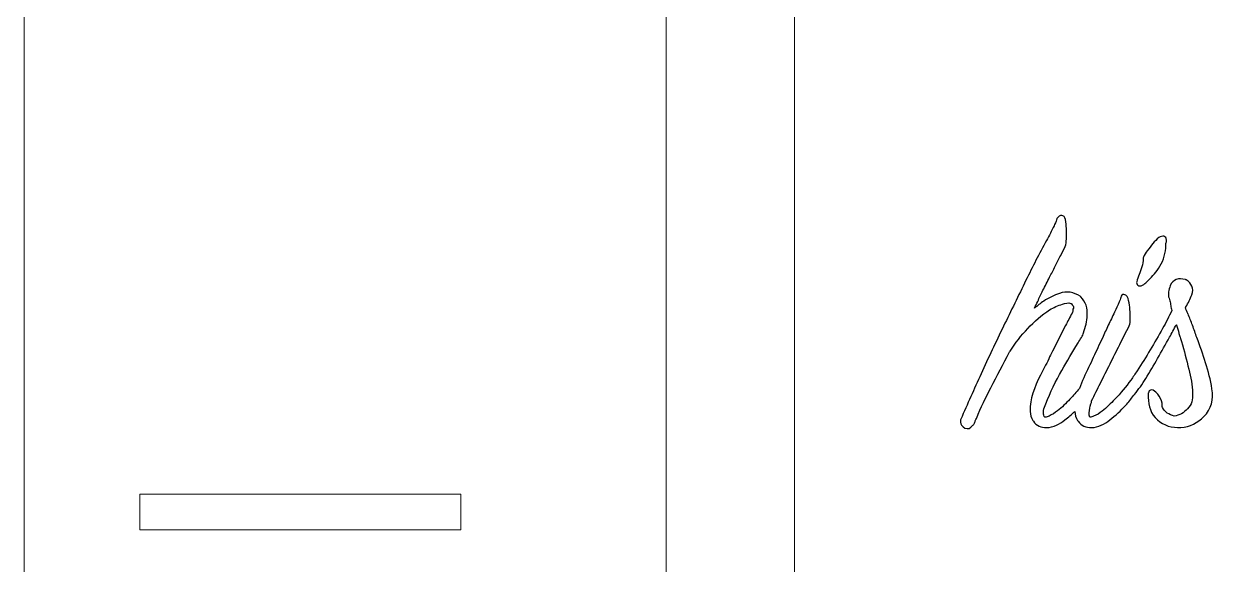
# Model space of a CAD drawing. Header units: millimetres. Extents: x -989 to 989, y -553 to 553.
# Drawn here: x -954.31 to -916.9, y 315.27 to 332.11 of the extents above; entities that cross this region are included whole.
import ezdxf

# ---------------------------------------------------------------- set-up
doc = ezdxf.new("R2010")
doc.units = ezdxf.units.MM
doc.header["$MEASUREMENT"] = 0
doc.layers.add('Camada 1', color=7, linetype='Continuous')

msp = doc.modelspace()

# ---------------------------------------------------------------- linework, layer by layer
at = {"layer": 'Camada 1', "lineweight": 9}
for points, knots in [([(-933.3115, 358.7797), (-922.9782, 358.7797), (-919.6815, 358.7797), (-909.3482, 358.7797), (-909.3482, 358.7797), (-909.3482, 358.7797), (-909.3482, 355.7797), (-909.3482, 355.7797), (-909.3482, 355.7797), (-897.1055, 355.7797), (-882.5385, 355.7797), (-870.2958, 355.7797), (-870.2958, 355.7797), (-870.2958, 355.7797), (-870.2958, 358.7797), (-870.2958, 358.7797), (-870.2958, 358.7797), (-859.9625, 358.7797), (-856.6448, 358.7797), (-846.3115, 358.7797), (-846.3115, 358.7797), (-846.3115, 350.4464), (-846.3115, 343.113), (-846.3115, 334.7797), (-846.3115, 334.7797), (-846.3115, 334.7797), (-849.3115, 334.7797), (-849.3115, 334.7797), (-849.3115, 334.7797), (-849.3115, 322.537), (-849.3115, 308.0224), (-849.3115, 295.7797), (-849.3115, 295.7797), (-849.3115, 295.7797), (-846.3115, 295.7797), (-846.3115, 295.7797), (-846.3115, 295.7797), (-846.3115, 287.4464), (-846.3115, 280.113), (-846.3115, 271.7797), (-846.3115, 271.7797), (-854.6448, 271.7797), (-861.9782, 271.7797), (-870.3115, 271.7797), (-870.3115, 271.7797), (-870.3115, 271.7797), (-870.3115, 274.7797), (-870.3115, 274.7797), (-870.3115, 274.7797), (-882.5542, 274.7797), (-897.0688, 274.7797), (-909.3115, 274.7797), (-909.3115, 274.7797), (-909.3115, 274.7797), (-909.3115, 271.7797), (-909.3115, 271.7797), (-909.3115, 271.7797), (-917.6448, 271.7797), (-924.9782, 271.7797), (-933.3115, 271.7797), (-933.3115, 271.7797), (-933.3115, 280.113), (-933.3115, 287.4464), (-933.3115, 295.7797), (-933.3115, 295.7797), (-933.3115, 295.7797), (-930.3115, 295.7797), (-930.3115, 295.7797), (-930.3115, 295.7797), (-930.3115, 308.0224), (-930.3115, 322.537), (-930.3115, 334.7797), (-930.3115, 334.7797), (-930.3115, 334.7797), (-933.3115, 334.7797), (-933.3115, 334.7797), (-933.3115, 334.7797), (-933.3115, 343.113), (-933.3115, 350.4464), (-933.3115, 358.7797)], [0, 0, 0, 0, 0.047619, 0.047619, 0.047619, 0.047619, 0.0952381, 0.0952381, 0.0952381, 0.0952381, 0.1428571, 0.1428571, 0.1428571, 0.1428571, 0.1904762, 0.1904762, 0.1904762, 0.1904762, 0.2380952, 0.2380952, 0.2380952, 0.2380952, 0.2857143, 0.2857143, 0.2857143, 0.2857143, 0.3333333, 0.3333333, 0.3333333, 0.3333333, 0.3809524, 0.3809524, 0.3809524, 0.3809524, 0.4285714, 0.4285714, 0.4285714, 0.4285714, 0.4761905, 0.4761905, 0.4761905, 0.4761905, 0.5238095, 0.5238095, 0.5238095, 0.5238095, 0.5714286, 0.5714286, 0.5714286, 0.5714286, 0.6190476, 0.6190476, 0.6190476, 0.6190476, 0.6666667, 0.6666667, 0.6666667, 0.6666667, 0.7142857, 0.7142857, 0.7142857, 0.7142857, 0.7619048, 0.7619048, 0.7619048, 0.7619048, 0.8095238, 0.8095238, 0.8095238, 0.8095238, 0.8571429, 0.8571429, 0.8571429, 0.8571429, 0.9047619, 0.9047619, 0.9047619, 0.9047619, 1, 1, 1, 1]), ([(-954.3115, 271.7565), (-954.3115, 301.848), (-954.3115, 325.665), (-954.3115, 355.7565), (-954.3115, 355.7565), (-954.3115, 355.7565), (-949.3115, 355.7565), (-949.3115, 355.7565), (-949.3115, 355.7565), (-949.3115, 355.7565), (-949.3115, 358.7565), (-949.3115, 358.7565), (-949.3115, 358.7565), (-949.3115, 358.7565), (-942.3115, 358.7565), (-942.3115, 358.7565), (-942.3115, 358.7565), (-942.3115, 358.7565), (-942.3115, 355.7565), (-942.3115, 355.7565), (-942.3115, 355.7565), (-942.3115, 355.7565), (-937.3115, 355.7565), (-937.3115, 355.7565), (-937.3115, 355.7565), (-937.3115, 355.7565), (-937.3115, 346.2565), (-937.3115, 346.2565), (-937.3115, 346.2565), (-937.3115, 346.2565), (-937.3115, 346.2565), (-937.3115, 346.2565), (-937.3115, 346.2565), (-937.3115, 346.2565), (-937.3115, 334.7797), (-937.3115, 334.7797), (-937.3115, 334.7797), (-937.3115, 334.7797), (-934.3115, 334.7797), (-934.3115, 334.7797), (-934.3115, 334.7797), (-934.3115, 322.537), (-934.3115, 307.9996), (-934.3115, 295.7569), (-934.3115, 295.7569), (-934.3115, 295.7569), (-937.3115, 295.7569), (-937.3115, 295.7569), (-937.3115, 295.7569), (-937.3115, 295.7569), (-937.3115, 284.2565), (-937.3115, 284.2565), (-937.3115, 284.2565), (-937.3115, 284.2565), (-937.3115, 284.2565), (-937.3115, 284.2565), (-937.3115, 284.2565), (-937.3115, 284.2565), (-937.3115, 271.7565), (-937.3115, 271.7565), (-937.3115, 271.7565), (-937.3115, 271.7565), (-942.3115, 271.7565), (-942.3115, 271.7565), (-942.3115, 271.7565), (-942.3115, 271.7565), (-942.3115, 274.7565), (-942.3115, 274.7565), (-942.3115, 274.7565), (-942.3115, 274.7565), (-949.3115, 274.7565), (-949.3115, 274.7565), (-949.3115, 274.7565), (-949.3115, 274.7565), (-949.3115, 271.7565), (-949.3115, 271.7565), (-949.3115, 271.7565), (-949.3115, 271.7565), (-954.3115, 271.7565), (-954.3115, 271.7565)], [0, 0, 0, 0, 0.047619, 0.047619, 0.047619, 0.047619, 0.0952381, 0.0952381, 0.0952381, 0.0952381, 0.1428571, 0.1428571, 0.1428571, 0.1428571, 0.1904762, 0.1904762, 0.1904762, 0.1904762, 0.2380952, 0.2380952, 0.2380952, 0.2380952, 0.2857143, 0.2857143, 0.2857143, 0.2857143, 0.3333333, 0.3333333, 0.3333333, 0.3333333, 0.3809524, 0.3809524, 0.3809524, 0.3809524, 0.4285714, 0.4285714, 0.4285714, 0.4285714, 0.4761905, 0.4761905, 0.4761905, 0.4761905, 0.5238095, 0.5238095, 0.5238095, 0.5238095, 0.5714286, 0.5714286, 0.5714286, 0.5714286, 0.6190476, 0.6190476, 0.6190476, 0.6190476, 0.6666667, 0.6666667, 0.6666667, 0.6666667, 0.7142857, 0.7142857, 0.7142857, 0.7142857, 0.7619048, 0.7619048, 0.7619048, 0.7619048, 0.8095238, 0.8095238, 0.8095238, 0.8095238, 0.8571429, 0.8571429, 0.8571429, 0.8571429, 0.9047619, 0.9047619, 0.9047619, 0.9047619, 1, 1, 1, 1]), ([(-950.6998, 316.3697), (-950.6998, 316.3697), (-950.6998, 317.4829), (-950.6998, 317.4829), (-950.6998, 317.4829), (-950.6998, 317.4829), (-940.6998, 317.4829), (-940.6998, 317.4829), (-940.6998, 317.4829), (-940.6998, 317.4829), (-940.6998, 316.3697), (-940.6998, 316.3697), (-940.6998, 316.3697), (-940.6998, 316.3697), (-950.6998, 316.3697), (-950.6998, 316.3697)], [0, 0, 0, 0, 0.2, 0.2, 0.2, 0.2, 0.4, 0.4, 0.4, 0.4, 0.6, 0.6, 0.6, 0.6, 1, 1, 1, 1])]:
    msp.add_open_spline(points, degree=3, knots=knots, dxfattribs=at)
at = {"layer": 'Camada 1', "color": 114}
for points, knots in [([(-921.6401, 323.1624), (-921.6425, 323.1709), (-921.6438, 323.18), (-921.6438, 323.1893), (-921.6438, 323.1893), (-921.6438, 323.2201), (-921.6338, 323.2482), (-921.617, 323.2726), (-921.617, 323.2726), (-921.6097, 323.327), (-921.645, 323.3691), (-921.6866, 323.4048), (-921.6866, 323.4048), (-921.691, 323.4086), (-921.695, 323.4126), (-921.6986, 323.4169), (-921.6986, 323.4169), (-921.7841, 323.4474), (-921.8831, 323.4263), (-921.9664, 323.3963), (-921.9664, 323.3963), (-922.1022, 323.3474), (-922.2384, 323.2908), (-922.3649, 323.221), (-922.3649, 323.221), (-922.6104, 323.0487), (-922.8389, 322.8536), (-923.0445, 322.6352), (-923.0445, 322.6352), (-923.2495, 322.4173), (-923.4338, 322.1812), (-923.5969, 321.9304), (-923.5969, 321.9304), (-923.603, 321.9209), (-923.6105, 321.9127), (-923.6189, 321.906), (-923.6189, 321.906), (-923.8108, 321.5351), (-924.0025, 321.1641), (-924.194, 320.7929), (-924.194, 320.7929), (-924.3509, 320.4889), (-924.5124, 320.1696), (-924.6365, 319.8506), (-924.6365, 319.8506), (-924.6393, 319.8435), (-924.6423, 319.8377), (-924.6465, 319.8314), (-924.6465, 319.8314), (-924.6578, 319.8145), (-924.6762, 319.7856), (-924.6812, 319.7656), (-924.6812, 319.7656), (-924.6897, 319.7315), (-924.7023, 319.6986), (-924.718, 319.6672), (-924.718, 319.6672), (-924.7231, 319.6572), (-924.7288, 319.6493), (-924.7367, 319.6414), (-924.7367, 319.6414), (-924.7626, 319.6155), (-924.7885, 319.5896), (-924.8144, 319.5637), (-924.8144, 319.5637), (-924.8888, 319.4893), (-924.9866, 319.5175), (-925.0616, 319.5738), (-925.0616, 319.5738), (-925.0656, 319.5768), (-925.0688, 319.5796), (-925.0723, 319.5831), (-925.0723, 319.5831), (-925.1225, 319.6333), (-925.1405, 319.7011), (-925.1405, 319.7704), (-925.1405, 319.7704), (-925.1405, 319.785), (-925.1379, 319.7974), (-925.132, 319.8108), (-925.132, 319.8108), (-924.9241, 320.2818), (-924.7132, 320.7514), (-924.5001, 321.2201), (-924.5001, 321.2201), (-924.2732, 321.7193), (-924.0398, 322.2155), (-923.7997, 322.7086), (-923.7997, 322.7086), (-923.5676, 323.1852), (-923.3346, 323.6614), (-923.1002, 324.1368), (-923.1002, 324.1368), (-922.8955, 324.552), (-922.6859, 324.9653), (-922.4659, 325.3757), (-922.4659, 325.3757), (-922.381, 325.5243), (-922.2978, 325.6773), (-922.2275, 325.8334), (-922.2275, 325.8334), (-922.2047, 325.8842), (-922.1635, 325.9664), (-922.148, 326.0203), (-922.148, 326.0203), (-922.1462, 326.0334), (-922.1419, 326.0454), (-922.1347, 326.0574), (-922.1347, 326.0574), (-922.0524, 326.1949), (-921.9059, 326.1892), (-921.8731, 326.0256), (-921.8731, 326.0256), (-921.8552, 325.9361), (-921.8476, 325.8407), (-921.8423, 325.7496), (-921.8423, 325.7496), (-921.8358, 325.6389), (-921.8354, 325.5278), (-921.8423, 325.4171), (-921.8423, 325.4171), (-921.8463, 325.3528), (-921.8529, 325.242), (-921.8818, 325.1842), (-921.8818, 325.1842), (-921.8818, 325.1842), (-922.0198, 324.9084), (-922.0198, 324.9084), (-922.0198, 324.9084), (-922.0805, 324.799), (-922.1382, 324.6878), (-922.1915, 324.5745), (-922.1915, 324.5745), (-922.2467, 324.4572), (-922.3059, 324.3429), (-922.3679, 324.2314), (-922.3679, 324.2314), (-922.4358, 324.0955), (-922.5034, 323.9605), (-922.5714, 323.8245), (-922.5714, 323.8245), (-922.6283, 323.7105), (-922.6828, 323.5953), (-922.7345, 323.4789), (-922.7345, 323.4789), (-922.7665, 323.407), (-922.801, 323.3363), (-922.8375, 323.2666), (-922.8375, 323.2666), (-922.7445, 323.3431), (-922.6484, 323.4167), (-922.5494, 323.4874), (-922.5494, 323.4874), (-922.3939, 323.5862), (-922.2271, 323.666), (-922.0545, 323.7299), (-922.0545, 323.7299), (-921.8332, 323.8118), (-921.6131, 323.7631), (-921.4147, 323.6442), (-921.4147, 323.6442), (-921.4059, 323.6389), (-921.399, 323.6333), (-921.3921, 323.6257), (-921.3921, 323.6257), (-921.2436, 323.4622), (-921.1768, 323.2669), (-921.1915, 323.0466), (-921.1915, 323.0466), (-921.2039, 322.8613), (-921.2399, 322.6774), (-921.3096, 322.5049), (-921.3096, 322.5049), (-921.3168, 322.4535), (-921.3452, 322.4015), (-921.3716, 322.3593), (-921.3716, 322.3593), (-921.4075, 322.3019), (-921.4427, 322.244), (-921.4785, 322.1844), (-921.4785, 322.1844), (-921.6529, 321.9054), (-921.8182, 321.6188), (-921.9815, 321.3331), (-921.9815, 321.3331), (-922.1714, 321.0007), (-922.3426, 320.6553), (-922.484, 320.289), (-922.484, 320.289), (-922.5153, 320.2262), (-922.5369, 320.1453), (-922.5533, 320.0798), (-922.5533, 320.0798), (-922.5632, 320.0304), (-922.5601, 319.9832), (-922.5456, 319.935), (-922.5456, 319.935), (-922.5382, 319.9102), (-922.5273, 319.8881), (-922.5086, 319.8722), (-922.5086, 319.8722), (-922.4649, 319.8778), (-922.416, 319.8957), (-922.3788, 319.9112), (-922.3788, 319.9112), (-922.289, 319.9486), (-922.1963, 320.0144), (-922.1193, 320.0733), (-922.1193, 320.0733), (-921.9821, 320.1781), (-921.852, 320.3077), (-921.7325, 320.4321), (-921.7325, 320.4321), (-921.6288, 320.5402), (-921.5304, 320.6546), (-921.4355, 320.7705), (-921.4355, 320.7705), (-921.3523, 320.9935), (-921.2523, 321.2128), (-921.1481, 321.4265), (-921.1481, 321.4265), (-921.0984, 321.5285), (-921.051, 321.6327), (-921.0032, 321.7356), (-921.0032, 321.7356), (-920.9098, 321.9368), (-920.8157, 322.1376), (-920.7222, 322.3363), (-920.7222, 322.3363), (-920.6624, 322.4708), (-920.6, 322.6042), (-920.5365, 322.737), (-920.5365, 322.737), (-920.4716, 322.8728), (-920.4068, 323.0087), (-920.3424, 323.1447), (-920.3424, 323.1447), (-920.2927, 323.2496), (-920.2439, 323.3551), (-920.1982, 323.4618), (-920.1982, 323.4618), (-920.1851, 323.4924), (-920.1517, 323.5664), (-920.148, 323.5988), (-920.148, 323.5988), (-920.148, 323.6538), (-920.1032, 323.6972), (-920.0481, 323.6972), (-920.0481, 323.6972), (-919.9485, 323.6972), (-919.9214, 323.5806), (-919.9025, 323.5049), (-919.9025, 323.5049), (-919.8796, 323.4135), (-919.8671, 323.319), (-919.8608, 323.225), (-919.8608, 323.225), (-919.8545, 323.1291), (-919.8509, 323.0329), (-919.8509, 322.9368), (-919.8509, 322.9368), (-919.8509, 322.873), (-919.8521, 322.7748), (-919.8822, 322.7148), (-919.8822, 322.7148), (-919.9847, 322.5227), (-920.0847, 322.3292), (-920.1821, 322.1345), (-920.1821, 322.1345), (-920.2824, 321.9338), (-920.3828, 321.733), (-920.4832, 321.5323), (-920.4832, 321.5323), (-920.5835, 321.3315), (-920.6839, 321.1308), (-920.7843, 320.9301), (-920.7843, 320.9301), (-920.8749, 320.7488), (-920.9655, 320.5675), (-921.0561, 320.3862), (-921.0561, 320.3862), (-921.0584, 320.3513), (-921.066, 320.3164), (-921.0847, 320.2871), (-921.0847, 320.2871), (-921.1115, 320.2006), (-921.1246, 320.1019), (-921.1335, 320.0129), (-921.1335, 320.0129), (-921.1375, 319.9725), (-921.141, 319.9062), (-921.1088, 319.8728), (-921.1088, 319.8728), (-921.0704, 319.8786), (-921.0229, 319.894), (-920.9927, 319.9041), (-920.9927, 319.9041), (-920.9045, 319.9335), (-920.8038, 320.0064), (-920.7311, 320.0629), (-920.7311, 320.0629), (-920.5901, 320.1726), (-920.4574, 320.3034), (-920.3338, 320.4321), (-920.3338, 320.4321), (-920.1545, 320.6188), (-919.989, 320.8244), (-919.8329, 321.0275), (-919.8329, 321.0275), (-919.766, 321.1249), (-919.7011, 321.2222), (-919.6363, 321.321), (-919.6363, 321.321), (-919.4966, 321.5339), (-919.3616, 321.75), (-919.2305, 321.9684), (-919.2305, 321.9684), (-919.0982, 322.1889), (-918.9691, 322.4114), (-918.8436, 322.6359), (-918.8436, 322.6359), (-918.7416, 322.8184), (-918.6445, 323.0057), (-918.5606, 323.1976), (-918.5606, 323.1976), (-918.5694, 323.2205), (-918.5732, 323.2452), (-918.5743, 323.2698), (-918.5743, 323.2698), (-918.589, 323.3187), (-918.5975, 323.3706), (-918.6031, 323.4211), (-918.6031, 323.4211), (-918.6091, 323.4754), (-918.6249, 323.529), (-918.6451, 323.5796), (-918.6451, 323.5796), (-918.6916, 323.6956), (-918.6482, 323.8498), (-918.6075, 323.9617), (-918.6075, 323.9617), (-918.5294, 324.1763), (-918.3406, 324.218), (-918.1363, 324.1597), (-918.1363, 324.1597), (-918.1266, 324.1569), (-918.1186, 324.1533), (-918.1101, 324.1479), (-918.1101, 324.1479), (-917.9417, 324.0407), (-917.8605, 323.8817), (-917.9343, 323.6879), (-917.9343, 323.6879), (-917.984, 323.5575), (-918.0438, 323.4296), (-918.1178, 323.3111), (-918.1178, 323.3111), (-918.122, 323.3044), (-918.1263, 323.299), (-918.1319, 323.2934), (-918.1319, 323.2934), (-918.1331, 323.2922), (-918.1345, 323.2907), (-918.136, 323.2892), (-918.136, 323.2892), (-918.1201, 323.224), (-918.0903, 323.1602), (-918.0576, 323.1029), (-918.0576, 323.1029), (-918.0552, 323.0987), (-918.0534, 323.095), (-918.0516, 323.0905), (-918.0516, 323.0905), (-918.0281, 323.0318), (-918.005, 322.9729), (-917.9828, 322.9137), (-917.9828, 322.9137), (-917.9611, 322.8558), (-917.9385, 322.7982), (-917.9156, 322.7408), (-917.9156, 322.7408), (-917.889, 322.6743), (-917.8652, 322.6067), (-917.8446, 322.5381), (-917.8446, 322.5381), (-917.8257, 322.475), (-917.8033, 322.4129), (-917.7793, 322.3515), (-917.7793, 322.3515), (-917.6785, 322.0941), (-917.5889, 321.8318), (-917.5051, 321.5684), (-917.5051, 321.5684), (-917.4208, 321.3036), (-917.3511, 321.032), (-917.3074, 320.7573), (-917.3074, 320.7573), (-917.2555, 320.4307), (-917.3178, 320.1271), (-917.5601, 319.8927), (-917.5601, 319.8927), (-917.7584, 319.7008), (-917.9957, 319.5683), (-918.2752, 319.5539), (-918.2752, 319.5539), (-918.5485, 319.5399), (-918.8049, 319.606), (-919.0086, 319.794), (-919.0086, 319.794), (-919.2086, 319.9786), (-919.2934, 320.2194), (-919.2934, 320.4891), (-919.2934, 320.4891), (-919.2934, 320.4891), (-919.2934, 320.6057), (-919.2934, 320.6057), (-919.2934, 320.6057), (-919.2934, 320.617), (-919.2918, 320.6267), (-919.2882, 320.6375), (-919.2882, 320.6375), (-919.2265, 320.8218), (-919.0587, 320.6747), (-918.9954, 320.5862), (-918.9954, 320.5862), (-918.9388, 320.507), (-918.8815, 320.4111), (-918.8622, 320.3146), (-918.8622, 320.3146), (-918.8608, 320.3078), (-918.8602, 320.3019), (-918.8602, 320.2949), (-918.8602, 320.2949), (-918.8602, 320.2708), (-918.8597, 320.2053), (-918.8485, 320.1778), (-918.8485, 320.1778), (-918.7868, 320.0297), (-918.6306, 319.9534), (-918.4842, 319.9104), (-918.4842, 319.9104), (-918.3198, 319.9271), (-918.1846, 320.0123), (-918.0709, 320.1309), (-918.0709, 320.1309), (-917.9412, 320.2662), (-917.8916, 320.4279), (-917.9134, 320.6134), (-917.9134, 320.6134), (-917.9139, 320.6175), (-917.9141, 320.621), (-917.9141, 320.6251), (-917.9141, 320.6251), (-917.9141, 320.8658), (-917.9708, 321.1357), (-918.0278, 321.3686), (-918.0278, 321.3686), (-918.0984, 321.6568), (-918.1744, 321.944), (-918.2608, 322.2327), (-918.2608, 322.2327), (-918.2716, 322.2759), (-918.2834, 322.319), (-918.2975, 322.3612), (-918.2975, 322.3612), (-918.3104, 322.4), (-918.3234, 322.4389), (-918.3385, 322.4851), (-918.3385, 322.4851), (-918.3597, 322.5698), (-918.3834, 322.6554), (-918.4132, 322.7374), (-918.4132, 322.7374), (-918.415, 322.7426), (-918.4169, 322.7477), (-918.4187, 322.7528), (-918.4187, 322.7528), (-918.4874, 322.6221), (-918.5581, 322.4924), (-918.6301, 322.3635), (-918.6301, 322.3635), (-918.7532, 322.1434), (-918.8762, 321.9232), (-918.9992, 321.703), (-918.9992, 321.703), (-919.1176, 321.4911), (-919.2412, 321.2819), (-919.3711, 321.0767), (-919.3711, 321.0767), (-919.4783, 320.9074), (-919.5922, 320.7386), (-919.7175, 320.582), (-919.7175, 320.582), (-919.7258, 320.5716), (-919.7354, 320.5633), (-919.7462, 320.5572), (-919.7462, 320.5572), (-919.7462, 320.5572), (-919.7528, 320.5479), (-919.7528, 320.5479), (-919.7528, 320.5479), (-919.8267, 320.4438), (-919.9082, 320.3444), (-919.9938, 320.2467), (-919.9938, 320.2467), (-920.1462, 320.0804), (-920.3139, 319.9282), (-920.4913, 319.7889), (-920.4913, 319.7889), (-920.6523, 319.6624), (-920.8481, 319.5538), (-921.0582, 319.5538), (-921.0582, 319.5538), (-921.2289, 319.5538), (-921.3851, 319.6068), (-921.4712, 319.751), (-921.4712, 319.751), (-921.4787, 319.7572), (-921.4854, 319.7646), (-921.4911, 319.7731), (-921.4911, 319.7731), (-921.547, 319.857), (-921.5724, 319.9556), (-921.5794, 320.0566), (-921.5794, 320.0566), (-921.6786, 319.9625), (-921.7825, 319.8733), (-921.89, 319.7889), (-921.89, 319.7889), (-922.051, 319.6624), (-922.2467, 319.5538), (-922.4568, 319.5538), (-922.4568, 319.5538), (-922.6275, 319.5538), (-922.7837, 319.6068), (-922.8698, 319.751), (-922.8698, 319.751), (-922.878, 319.7578), (-922.8853, 319.766), (-922.8913, 319.7756), (-922.8913, 319.7756), (-922.9908, 319.9346), (-922.9789, 320.1693), (-922.9541, 320.3475), (-922.9541, 320.3475), (-922.907, 320.6869), (-922.6847, 321.1285), (-922.5242, 321.4323), (-922.5242, 321.4323), (-922.4768, 321.5153), (-922.4322, 321.6001), (-922.3922, 321.6868), (-922.3922, 321.6868), (-922.3541, 321.7693), (-922.3149, 321.8512), (-922.2739, 321.9334), (-922.2739, 321.9334), (-922.2739, 321.9334), (-921.8663, 322.7289), (-921.8663, 322.7289), (-921.8663, 322.7289), (-921.8347, 322.7921), (-921.8014, 322.8546), (-921.7676, 322.9167), (-921.7676, 322.9167), (-921.7314, 322.983), (-921.6962, 323.0498), (-921.6625, 323.1174), (-921.6625, 323.1174), (-921.6551, 323.1321), (-921.6476, 323.1471), (-921.6401, 323.1624)], [0, 0, 0, 0, 0.0069444, 0.0069444, 0.0069444, 0.0069444, 0.0138889, 0.0138889, 0.0138889, 0.0138889, 0.0208333, 0.0208333, 0.0208333, 0.0208333, 0.0277778, 0.0277778, 0.0277778, 0.0277778, 0.0347222, 0.0347222, 0.0347222, 0.0347222, 0.0416667, 0.0416667, 0.0416667, 0.0416667, 0.0486111, 0.0486111, 0.0486111, 0.0486111, 0.0555556, 0.0555556, 0.0555556, 0.0555556, 0.0625, 0.0625, 0.0625, 0.0625, 0.0694444, 0.0694444, 0.0694444, 0.0694444, 0.0763889, 0.0763889, 0.0763889, 0.0763889, 0.0833333, 0.0833333, 0.0833333, 0.0833333, 0.0902778, 0.0902778, 0.0902778, 0.0902778, 0.0972222, 0.0972222, 0.0972222, 0.0972222, 0.1041667, 0.1041667, 0.1041667, 0.1041667, 0.1111111, 0.1111111, 0.1111111, 0.1111111, 0.1180556, 0.1180556, 0.1180556, 0.1180556, 0.125, 0.125, 0.125, 0.125, 0.1319444, 0.1319444, 0.1319444, 0.1319444, 0.1388889, 0.1388889, 0.1388889, 0.1388889, 0.1458333, 0.1458333, 0.1458333, 0.1458333, 0.1527778, 0.1527778, 0.1527778, 0.1527778, 0.1597222, 0.1597222, 0.1597222, 0.1597222, 0.1666667, 0.1666667, 0.1666667, 0.1666667, 0.1736111, 0.1736111, 0.1736111, 0.1736111, 0.1805556, 0.1805556, 0.1805556, 0.1805556, 0.1875, 0.1875, 0.1875, 0.1875, 0.1944444, 0.1944444, 0.1944444, 0.1944444, 0.2013889, 0.2013889, 0.2013889, 0.2013889, 0.2083333, 0.2083333, 0.2083333, 0.2083333, 0.2152778, 0.2152778, 0.2152778, 0.2152778, 0.2222222, 0.2222222, 0.2222222, 0.2222222, 0.2291667, 0.2291667, 0.2291667, 0.2291667, 0.2361111, 0.2361111, 0.2361111, 0.2361111, 0.2430556, 0.2430556, 0.2430556, 0.2430556, 0.25, 0.25, 0.25, 0.25, 0.2569444, 0.2569444, 0.2569444, 0.2569444, 0.2638889, 0.2638889, 0.2638889, 0.2638889, 0.2708333, 0.2708333, 0.2708333, 0.2708333, 0.2777778, 0.2777778, 0.2777778, 0.2777778, 0.2847222, 0.2847222, 0.2847222, 0.2847222, 0.2916667, 0.2916667, 0.2916667, 0.2916667, 0.2986111, 0.2986111, 0.2986111, 0.2986111, 0.3055556, 0.3055556, 0.3055556, 0.3055556, 0.3125, 0.3125, 0.3125, 0.3125, 0.3194444, 0.3194444, 0.3194444, 0.3194444, 0.3263889, 0.3263889, 0.3263889, 0.3263889, 0.3333333, 0.3333333, 0.3333333, 0.3333333, 0.3402778, 0.3402778, 0.3402778, 0.3402778, 0.3472222, 0.3472222, 0.3472222, 0.3472222, 0.3541667, 0.3541667, 0.3541667, 0.3541667, 0.3611111, 0.3611111, 0.3611111, 0.3611111, 0.3680556, 0.3680556, 0.3680556, 0.3680556, 0.375, 0.375, 0.375, 0.375, 0.3819444, 0.3819444, 0.3819444, 0.3819444, 0.3888889, 0.3888889, 0.3888889, 0.3888889, 0.3958333, 0.3958333, 0.3958333, 0.3958333, 0.4027778, 0.4027778, 0.4027778, 0.4027778, 0.4097222, 0.4097222, 0.4097222, 0.4097222, 0.4166667, 0.4166667, 0.4166667, 0.4166667, 0.4236111, 0.4236111, 0.4236111, 0.4236111, 0.4305556, 0.4305556, 0.4305556, 0.4305556, 0.4375, 0.4375, 0.4375, 0.4375, 0.4444444, 0.4444444, 0.4444444, 0.4444444, 0.4513889, 0.4513889, 0.4513889, 0.4513889, 0.4583333, 0.4583333, 0.4583333, 0.4583333, 0.4652778, 0.4652778, 0.4652778, 0.4652778, 0.4722222, 0.4722222, 0.4722222, 0.4722222, 0.4791667, 0.4791667, 0.4791667, 0.4791667, 0.4861111, 0.4861111, 0.4861111, 0.4861111, 0.4930556, 0.4930556, 0.4930556, 0.4930556, 0.5, 0.5, 0.5, 0.5, 0.5069444, 0.5069444, 0.5069444, 0.5069444, 0.5138889, 0.5138889, 0.5138889, 0.5138889, 0.5208333, 0.5208333, 0.5208333, 0.5208333, 0.5277778, 0.5277778, 0.5277778, 0.5277778, 0.5347222, 0.5347222, 0.5347222, 0.5347222, 0.5416667, 0.5416667, 0.5416667, 0.5416667, 0.5486111, 0.5486111, 0.5486111, 0.5486111, 0.5555556, 0.5555556, 0.5555556, 0.5555556, 0.5625, 0.5625, 0.5625, 0.5625, 0.5694444, 0.5694444, 0.5694444, 0.5694444, 0.5763889, 0.5763889, 0.5763889, 0.5763889, 0.5833333, 0.5833333, 0.5833333, 0.5833333, 0.5902778, 0.5902778, 0.5902778, 0.5902778, 0.5972222, 0.5972222, 0.5972222, 0.5972222, 0.6041667, 0.6041667, 0.6041667, 0.6041667, 0.6111111, 0.6111111, 0.6111111, 0.6111111, 0.6180556, 0.6180556, 0.6180556, 0.6180556, 0.625, 0.625, 0.625, 0.625, 0.6319444, 0.6319444, 0.6319444, 0.6319444, 0.6388889, 0.6388889, 0.6388889, 0.6388889, 0.6458333, 0.6458333, 0.6458333, 0.6458333, 0.6527778, 0.6527778, 0.6527778, 0.6527778, 0.6597222, 0.6597222, 0.6597222, 0.6597222, 0.6666667, 0.6666667, 0.6666667, 0.6666667, 0.6736111, 0.6736111, 0.6736111, 0.6736111, 0.6805556, 0.6805556, 0.6805556, 0.6805556, 0.6875, 0.6875, 0.6875, 0.6875, 0.6944444, 0.6944444, 0.6944444, 0.6944444, 0.7013889, 0.7013889, 0.7013889, 0.7013889, 0.7083333, 0.7083333, 0.7083333, 0.7083333, 0.7152778, 0.7152778, 0.7152778, 0.7152778, 0.7222222, 0.7222222, 0.7222222, 0.7222222, 0.7291667, 0.7291667, 0.7291667, 0.7291667, 0.7361111, 0.7361111, 0.7361111, 0.7361111, 0.7430556, 0.7430556, 0.7430556, 0.7430556, 0.75, 0.75, 0.75, 0.75, 0.7569444, 0.7569444, 0.7569444, 0.7569444, 0.7638889, 0.7638889, 0.7638889, 0.7638889, 0.7708333, 0.7708333, 0.7708333, 0.7708333, 0.7777778, 0.7777778, 0.7777778, 0.7777778, 0.7847222, 0.7847222, 0.7847222, 0.7847222, 0.7916667, 0.7916667, 0.7916667, 0.7916667, 0.7986111, 0.7986111, 0.7986111, 0.7986111, 0.8055556, 0.8055556, 0.8055556, 0.8055556, 0.8125, 0.8125, 0.8125, 0.8125, 0.8194444, 0.8194444, 0.8194444, 0.8194444, 0.8263889, 0.8263889, 0.8263889, 0.8263889, 0.8333333, 0.8333333, 0.8333333, 0.8333333, 0.8402778, 0.8402778, 0.8402778, 0.8402778, 0.8472222, 0.8472222, 0.8472222, 0.8472222, 0.8541667, 0.8541667, 0.8541667, 0.8541667, 0.8611111, 0.8611111, 0.8611111, 0.8611111, 0.8680556, 0.8680556, 0.8680556, 0.8680556, 0.875, 0.875, 0.875, 0.875, 0.8819444, 0.8819444, 0.8819444, 0.8819444, 0.8888889, 0.8888889, 0.8888889, 0.8888889, 0.8958333, 0.8958333, 0.8958333, 0.8958333, 0.9027778, 0.9027778, 0.9027778, 0.9027778, 0.9097222, 0.9097222, 0.9097222, 0.9097222, 0.9166667, 0.9166667, 0.9166667, 0.9166667, 0.9236111, 0.9236111, 0.9236111, 0.9236111, 0.9305556, 0.9305556, 0.9305556, 0.9305556, 0.9375, 0.9375, 0.9375, 0.9375, 0.9444444, 0.9444444, 0.9444444, 0.9444444, 0.9513889, 0.9513889, 0.9513889, 0.9513889, 0.9583333, 0.9583333, 0.9583333, 0.9583333, 0.9652778, 0.9652778, 0.9652778, 0.9652778, 0.9722222, 0.9722222, 0.9722222, 0.9722222, 0.9791667, 0.9791667, 0.9791667, 0.9791667, 0.9861111, 0.9861111, 0.9861111, 0.9861111, 1, 1, 1, 1]), ([(-919.4436, 324.8526), (-919.4209, 324.921), (-919.3649, 324.9986), (-919.3219, 325.0559), (-919.3219, 325.0559), (-919.2643, 325.1327), (-919.2053, 325.2084), (-919.1445, 325.2826), (-919.1445, 325.2826), (-919.0908, 325.3483), (-919.03, 325.4133), (-918.9619, 325.4644), (-918.9619, 325.4644), (-918.8623, 325.5391), (-918.7242, 325.5303), (-918.7242, 325.3844), (-918.7242, 325.3844), (-918.7242, 325.3494), (-918.7286, 325.3132), (-918.7423, 325.2865), (-918.7423, 325.2865), (-918.7436, 325.2815), (-918.7437, 325.273), (-918.7437, 325.2679), (-918.7437, 325.2679), (-918.7437, 325.2679), (-918.7437, 325.1513), (-918.7437, 325.1513), (-918.7437, 325.1513), (-918.7437, 325.1474), (-918.7439, 325.1441), (-918.7443, 325.1403), (-918.7443, 325.1403), (-918.7699, 324.9101), (-918.8399, 324.6896), (-918.9761, 324.5004), (-918.9761, 324.5004), (-919.0831, 324.3519), (-919.2034, 324.207), (-919.3408, 324.0856), (-919.3408, 324.0856), (-919.4057, 324.0284), (-919.5281, 323.9064), (-919.6181, 323.9876), (-919.6181, 323.9876), (-919.6481, 324.0147), (-919.6585, 324.0542), (-919.6507, 324.0929), (-919.6507, 324.0929), (-919.6369, 324.162), (-919.6032, 324.2461), (-919.5776, 324.3142), (-919.5776, 324.3142), (-919.5464, 324.3922), (-919.5187, 324.472), (-919.4922, 324.5516), (-919.4922, 324.5516), (-919.4631, 324.6389), (-919.4487, 324.7291), (-919.4487, 324.8211), (-919.4487, 324.8211), (-919.4487, 324.8324), (-919.4471, 324.842), (-919.4436, 324.8526)], [0, 0, 0, 0, 0.0588235, 0.0588235, 0.0588235, 0.0588235, 0.1176471, 0.1176471, 0.1176471, 0.1176471, 0.1764706, 0.1764706, 0.1764706, 0.1764706, 0.2352941, 0.2352941, 0.2352941, 0.2352941, 0.2941176, 0.2941176, 0.2941176, 0.2941176, 0.3529412, 0.3529412, 0.3529412, 0.3529412, 0.4117647, 0.4117647, 0.4117647, 0.4117647, 0.4705882, 0.4705882, 0.4705882, 0.4705882, 0.5294118, 0.5294118, 0.5294118, 0.5294118, 0.5882353, 0.5882353, 0.5882353, 0.5882353, 0.6470588, 0.6470588, 0.6470588, 0.6470588, 0.7058824, 0.7058824, 0.7058824, 0.7058824, 0.7647059, 0.7647059, 0.7647059, 0.7647059, 0.8235294, 0.8235294, 0.8235294, 0.8235294, 0.8823529, 0.8823529, 0.8823529, 0.8823529, 1, 1, 1, 1])]:
    msp.add_open_spline(points, degree=3, knots=knots, dxfattribs=at)

doc.saveas('drawing.dxf')
